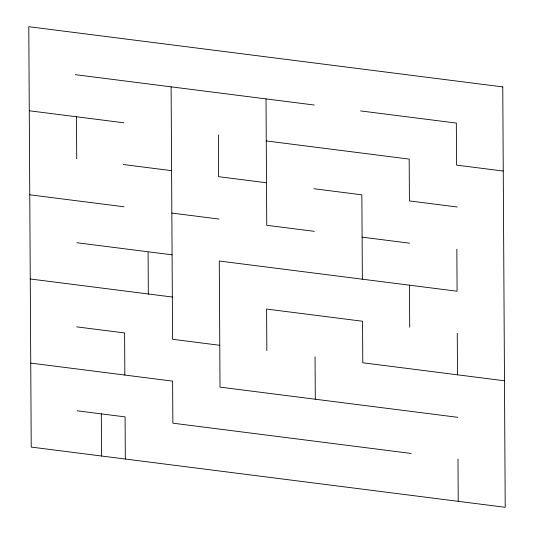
<?xml version="1.0" encoding="UTF-8"?>
<svg xmlns="http://www.w3.org/2000/svg" width="534" height="534" viewBox="0 0 534 534"><rect width="100%" height="100%" fill="white"/><g stroke="black" fill="none" stroke-linecap="round" stroke-linejoin="round"><path stroke-width="0.8" d="M75.261 74.667L314.199 105.018M360.604 110.918L456.33 123.074L456.577 165.113L503.255 171.04M29.27 110.772L123.694 122.767M266.259 140.936L409.171 159.092L409.411 200.924L457.278 207.005M123.301 164.519L171.594 170.653M313.919 188.736L361.865 194.83L362.359 279.195M266.506 182.768L218.633 176.687L218.386 134.855M29.764 194.803L124.088 206.785M362.112 237.149L409.585 243.177M171.841 213.066L219.033 219.06M314.326 231.342L266.753 225.295L266.019 98.897M76.869 242.73L172.082 254.825M30.251 278.982L172.328 297.031M504.483 380.782L362.786 362.78L362.546 321.248L266.599 309.059L266.84 350.591M76.669 326.861L124.596 332.949L124.843 375.055M219.774 345.291L172.575 339.29L171.107 86.842M30.745 363.1L172.615 381.122L172.862 423.175L411.227 453.453M457.832 417.334L220.015 387.123L219.28 261.019L457.091 291.23L456.85 249.184M77.156 410.806L125.083 416.894L125.33 459.04M457.258 333.283L457.498 374.815M457.985 459.106L458.225 501.333M409.465 285.176L409.711 327.242M315.047 356.719L315.294 399.225M148.092 252.335L148.332 294.147M101.313 413.87L101.56 456.023M76.482 116.766L76.729 158.832M502.768 86.915L28.783 26.7L31.232 447.085L505.217 507.3L502.768 86.915"/></g></svg>
